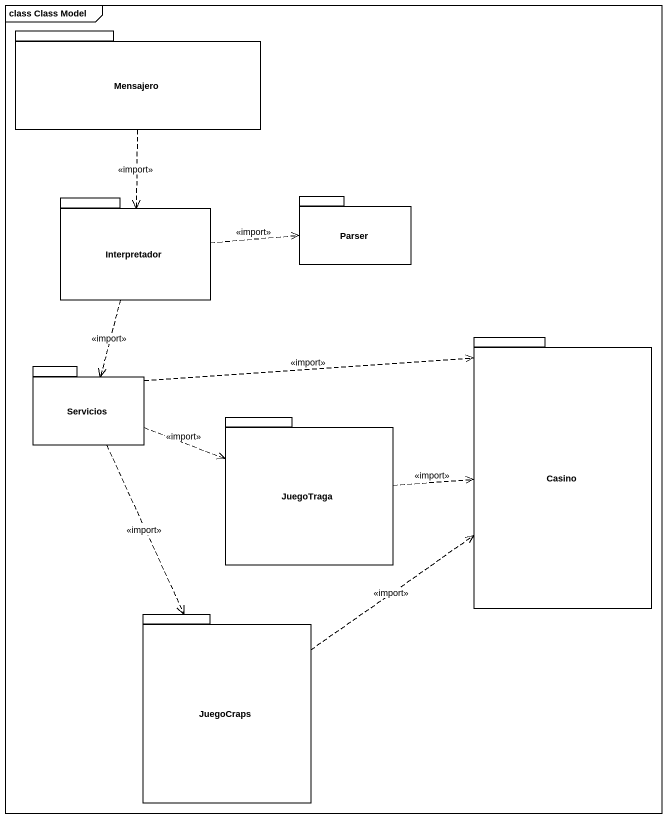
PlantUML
@startuml
mainframe class Class Model
package Mensajero {
}
package Interpretador {
}
package Parser {
}
package Servicios {
}
package Casino {
}
package JuegoTraga {
}
package JuegoCraps {
}
Mensajero ..> Interpretador : <<import>>
Interpretador .right.> Parser : <<import>>
Interpretador ..> Servicios : <<import>>
Servicios .right.> Casino : <<import>>
Servicios .right.> JuegoTraga : <<import>>
Servicios ..> JuegoCraps : <<import>>
JuegoTraga .right.> Casino : <<import>>
JuegoCraps .up.> Casino : <<import>>
@enduml
